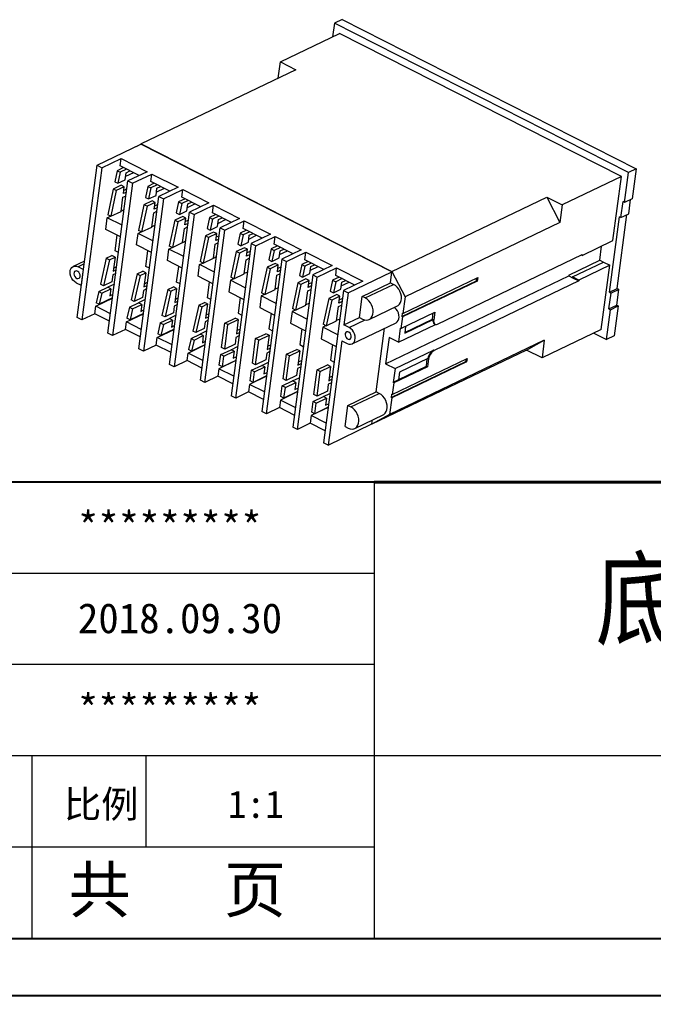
# Model space of a CAD drawing. Header units: inches. Extents: x 1113 to 3281, y 573 to 1166.
# Drawn here: x 1510.6 to 1667.4, y 573 to 814.4 of the extents above; entities that cross this region are included whole.
import ezdxf

# ---------------------------------------------------------------- set-up
doc = ezdxf.new("R2010")
doc.units = ezdxf.units.IN
doc.layers.add('文字', color=81, linetype='Continuous')
doc.layers.add('粗实线', color=7, linetype='Continuous', lineweight=30)
doc.layers.add('细实线', color=3, linetype='Continuous', lineweight=9)
doc.styles.get("Standard").update_dxf_attribs({"font": 'txt', "bigfont": 'gbcbig.shx'})
doc.styles.add('宋体', font='', dxfattribs={"width": 0.8, "height": 3.5})
doc.styles.get('宋体').set_extended_font_data('SimSun')

msp = doc.modelspace()

# ---------------------------------------------------------------- linework, layer by layer
at = {"color": 7, "linetype": 'Continuous', "lineweight": 15}
for p, q in [((1590.435, 814.371), (1588.521, 813.453)), ((1590.435, 814.371), (1663.176, 777.438)), ((1588.521, 813.453), (1588.082, 810.107)), ((1661.262, 776.519), (1588.521, 813.453)), ((1575.147, 803.898), (1589.816, 810.939)), ((1659.511, 775.553), (1589.816, 810.939)), ((1578.955, 801.964), (1540.687, 783.596)), ((1574.62, 799.884), (1575.147, 803.898)), ((1575.147, 803.898), (1578.955, 801.964)), ((1529.832, 778.305), (1540.675, 783.509)), ((1539.549, 782.968), (1540.687, 783.596)), ((1602.753, 751.99), (1540.675, 783.509)), ((1540.687, 783.596), (1602.764, 752.077)), ((1530.975, 777.725), (1535.759, 780.021)), ((1535.513, 778.15), (1535.759, 780.021)), ((1535.759, 780.021), (1542.233, 776.733)), ((1524.889, 740.638), (1529.832, 778.305)), ((1530.975, 777.725), (1526.031, 740.058)), ((1529.832, 778.305), (1530.975, 777.725)), ((1536.338, 777.731), (1534.761, 776.974)), ((1540.213, 775.764), (1535.513, 778.15)), ((1663.176, 777.438), (1661.262, 776.519)), ((1663.176, 777.438), (1662.205, 770.043)), ((1534.761, 776.974), (1534.179, 774.25)), ((1534.761, 776.974), (1535.523, 776.588)), ((1535.523, 776.588), (1534.941, 773.863)), ((1537.1, 777.345), (1535.523, 776.588)), ((1536.775, 774.743), (1537.003, 776.483)), ((1538.814, 776.474), (1536.88, 775.546)), ((1537.003, 776.483), (1537.925, 776.926)), ((1542.233, 776.733), (1537.449, 774.437)), ((1538.592, 773.857), (1543.375, 776.153)), ((1543.13, 774.283), (1543.375, 776.153)), ((1543.375, 776.153), (1549.85, 772.866)), ((1659.511, 775.553), (1644.841, 768.512)), ((1657.427, 759.677), (1659.511, 775.553)), ((1660.292, 769.125), (1661.262, 776.519)), ((1532.506, 736.771), (1537.449, 774.437)), ((1538.592, 773.857), (1533.648, 736.191)), ((1535.785, 773.39), (1533.792, 772.433)), ((1534.179, 774.25), (1534.941, 773.863)), ((1536.546, 773.003), (1534.553, 772.047)), ((1534.941, 773.863), (1536.775, 774.743)), ((1536.546, 773.003), (1535.785, 773.39)), ((1536.323, 771.302), (1536.546, 773.003)), ((1537.449, 774.437), (1538.592, 773.857)), ((1542.378, 773.107), (1541.796, 770.382)), ((1543.955, 773.864), (1542.378, 773.107)), ((1542.378, 773.107), (1543.14, 772.72)), ((1543.14, 772.72), (1542.558, 769.996)), ((1547.83, 771.897), (1543.13, 774.283)), ((1544.717, 773.477), (1543.14, 772.72)), ((1544.392, 770.876), (1544.62, 772.616)), ((1546.431, 772.607), (1544.497, 771.679)), ((1544.62, 772.616), (1545.542, 773.058)), ((1549.85, 772.866), (1545.066, 770.57)), ((1533.792, 772.433), (1532.434, 766.076)), ((1534.553, 772.047), (1533.196, 765.69)), ((1534.553, 772.047), (1533.792, 772.433)), ((1535.747, 766.914), (1536.209, 770.432)), ((1536.209, 770.432), (1536.972, 770.798)), ((1537.086, 771.668), (1536.323, 771.302)), ((1537.191, 772.471), (1536.429, 772.105)), ((1540.123, 732.904), (1545.066, 770.57)), ((1541.796, 770.382), (1542.558, 769.996)), ((1542.558, 769.996), (1544.392, 770.876)), ((1545.066, 770.57), (1546.209, 769.99)), ((1546.209, 769.99), (1550.992, 772.286)), ((1550.747, 770.416), (1550.992, 772.286)), ((1555.447, 768.029), (1550.747, 770.416)), ((1550.992, 772.286), (1557.467, 768.999)), ((1602.764, 752.077), (1641.033, 770.445)), ((1641.033, 770.445), (1644.841, 768.512)), ((1641.033, 770.445), (1644.27, 764.162)), ((1541.408, 768.566), (1540.051, 762.209)), ((1542.17, 768.179), (1540.813, 761.822)), ((1546.209, 769.99), (1541.265, 732.323)), ((1543.402, 769.523), (1541.408, 768.566)), ((1542.17, 768.179), (1541.408, 768.566)), ((1544.163, 769.136), (1542.17, 768.179)), ((1544.163, 769.136), (1543.402, 769.523)), ((1543.94, 767.435), (1544.163, 769.136)), ((1544.703, 767.801), (1543.94, 767.435)), ((1544.808, 768.604), (1544.045, 768.238)), ((1549.995, 769.24), (1549.413, 766.515)), ((1551.572, 769.997), (1549.995, 769.24)), ((1549.995, 769.24), (1550.756, 768.853)), ((1550.756, 768.853), (1550.175, 766.128)), ((1552.334, 769.61), (1550.756, 768.853)), ((1552.008, 767.008), (1552.237, 768.748)), ((1554.048, 768.74), (1552.114, 767.811)), ((1552.237, 768.748), (1553.159, 769.191)), ((1557.467, 768.999), (1552.683, 766.703)), ((1553.826, 766.122), (1558.609, 768.418)), ((1558.364, 766.548), (1558.609, 768.418)), ((1558.609, 768.418), (1565.083, 765.131)), ((1644.841, 768.512), (1644.27, 764.162)), ((1659.397, 765.404), (1659.911, 769.318)), ((1660.292, 769.125), (1659.911, 769.318)), ((1662.205, 770.043), (1660.292, 769.125)), ((1661.311, 766.322), (1661.772, 769.835)), ((1531.961, 762.466), (1532.337, 765.337)), ((1532.337, 765.337), (1533.136, 765.72)), ((1536.01, 763.472), (1532.337, 765.337)), ((1533.196, 765.69), (1532.434, 766.076)), ((1533.196, 765.69), (1535.747, 766.914)), ((1535.756, 766.978), (1536.518, 767.344)), ((1543.364, 763.047), (1543.826, 766.565)), ((1543.826, 766.565), (1544.589, 766.931)), ((1547.74, 729.036), (1552.683, 766.703)), ((1553.826, 766.122), (1548.882, 728.456)), ((1551.018, 765.655), (1549.025, 764.699)), ((1549.413, 766.515), (1550.175, 766.128)), ((1550.175, 766.128), (1552.008, 767.008)), ((1551.78, 765.269), (1551.018, 765.655)), ((1552.683, 766.703), (1553.826, 766.122)), ((1557.612, 765.372), (1557.03, 762.648)), ((1559.189, 766.129), (1557.612, 765.372)), ((1557.612, 765.372), (1558.373, 764.985)), ((1563.064, 764.162), (1558.364, 766.548)), ((1559.951, 765.742), (1558.373, 764.985)), ((1559.854, 764.881), (1560.776, 765.323)), ((1656.562, 746.895), (1659.016, 765.597)), ((1658.475, 747.813), (1660.877, 766.114)), ((1659.397, 765.404), (1659.016, 765.597)), ((1659.397, 765.404), (1661.311, 766.322)), ((1540.813, 761.822), (1543.364, 763.047)), ((1543.372, 763.11), (1544.135, 763.476)), ((1549.025, 764.699), (1547.668, 758.342)), ((1549.787, 764.312), (1548.43, 757.955)), ((1549.787, 764.312), (1549.025, 764.699)), ((1551.78, 765.269), (1549.787, 764.312)), ((1551.443, 762.697), (1552.205, 763.064)), ((1551.557, 763.567), (1551.78, 765.269)), ((1552.32, 763.933), (1551.557, 763.567)), ((1552.425, 764.736), (1551.662, 764.37)), ((1558.373, 764.985), (1557.792, 762.261)), ((1557.792, 762.261), (1559.625, 763.141)), ((1559.625, 763.141), (1559.854, 764.881)), ((1561.665, 764.872), (1559.731, 763.944)), ((1565.083, 765.131), (1560.3, 762.835)), ((1561.442, 762.255), (1566.226, 764.551)), ((1565.98, 762.681), (1566.226, 764.551)), ((1566.226, 764.551), (1572.7, 761.264)), ((1644.27, 764.162), (1606.002, 745.794)), ((1535.633, 760.601), (1531.961, 762.466)), ((1534.253, 757.168), (1534.762, 761.044)), ((1539.577, 758.599), (1539.954, 761.47)), ((1539.954, 761.47), (1540.753, 761.853)), ((1543.627, 759.605), (1539.954, 761.47)), ((1540.813, 761.822), (1540.051, 762.209)), ((1550.981, 759.179), (1551.443, 762.697)), ((1556.642, 760.831), (1555.285, 754.474)), ((1555.356, 725.169), (1560.3, 762.835)), ((1556.499, 724.589), (1561.442, 762.255)), ((1558.635, 761.788), (1556.642, 760.831)), ((1557.404, 760.445), (1556.642, 760.831)), ((1557.03, 762.648), (1557.792, 762.261)), ((1559.397, 761.401), (1557.404, 760.445)), ((1559.397, 761.401), (1558.635, 761.788)), ((1559.174, 759.7), (1559.397, 761.401)), ((1560.042, 760.869), (1559.279, 760.503)), ((1560.3, 762.835), (1561.442, 762.255)), ((1565.229, 761.505), (1564.647, 758.78)), ((1566.806, 762.262), (1565.229, 761.505)), ((1565.229, 761.505), (1565.99, 761.118)), ((1565.99, 761.118), (1565.409, 758.394)), ((1570.681, 760.294), (1565.98, 762.681)), ((1567.567, 761.875), (1565.99, 761.118)), ((1567.242, 759.274), (1567.471, 761.013)), ((1567.348, 760.077), (1569.281, 761.005)), ((1567.471, 761.013), (1568.393, 761.456)), ((1572.7, 761.264), (1567.917, 758.968)), ((1569.059, 758.388), (1573.843, 760.684)), ((1573.597, 758.813), (1573.843, 760.684)), ((1573.843, 760.684), (1580.317, 757.396)), ((1543.25, 756.734), (1539.577, 758.599)), ((1548.43, 757.955), (1547.668, 758.342)), ((1548.43, 757.955), (1550.981, 759.179)), ((1550.989, 759.243), (1551.752, 759.609)), ((1557.404, 760.445), (1556.047, 754.087)), ((1558.598, 755.312), (1559.06, 758.83)), ((1559.06, 758.83), (1559.822, 759.196)), ((1559.936, 760.066), (1559.174, 759.7)), ((1567.917, 758.968), (1562.973, 721.301)), ((1564.116, 720.721), (1569.059, 758.388)), ((1564.647, 758.78), (1565.409, 758.394)), ((1565.409, 758.394), (1567.242, 759.274)), ((1567.917, 758.968), (1569.059, 758.388)), ((1574.423, 758.394), (1572.845, 757.637)), ((1578.297, 756.427), (1573.597, 758.813)), ((1649.773, 756.004), (1657.427, 759.677)), ((1654.152, 754.845), (1654.609, 758.325)), ((1532.098, 755.319), (1533.501, 755.992)), ((1534.263, 755.606), (1533.501, 755.992)), ((1535.125, 756.726), (1534.253, 757.168)), ((1541.87, 753.301), (1542.379, 757.177)), ((1547.194, 754.732), (1547.571, 757.602)), ((1547.571, 757.602), (1548.369, 757.985)), ((1551.244, 755.737), (1547.571, 757.602)), ((1558.606, 755.376), (1559.369, 755.742)), ((1564.259, 756.964), (1562.902, 750.607)), ((1565.021, 756.577), (1563.663, 750.22)), ((1566.252, 757.921), (1564.259, 756.964)), ((1565.021, 756.577), (1564.259, 756.964)), ((1567.014, 757.534), (1565.021, 756.577)), ((1567.014, 757.534), (1566.252, 757.921)), ((1566.791, 755.833), (1567.014, 757.534)), ((1567.553, 756.199), (1566.791, 755.833)), ((1567.659, 757.002), (1566.896, 756.636)), ((1572.845, 757.637), (1572.264, 754.913)), ((1572.845, 757.637), (1573.607, 757.251)), ((1573.607, 757.251), (1573.025, 754.526)), ((1575.184, 758.008), (1573.607, 757.251)), ((1574.859, 755.406), (1575.087, 757.146)), ((1574.964, 756.209), (1576.898, 757.137)), ((1575.087, 757.146), (1576.009, 757.589)), ((1580.317, 757.396), (1575.534, 755.1)), ((1576.676, 754.52), (1581.46, 756.816)), ((1581.214, 754.946), (1581.46, 756.816)), ((1581.46, 756.816), (1587.934, 753.529)), ((1614.025, 739.048), (1649.802, 756.221)), ((1649.773, 756.004), (1649.567, 756.108)), ((1649.802, 756.221), (1649.773, 756.004)), ((1526.724, 754.624), (1523.884, 753.26)), ((1532.098, 755.319), (1530.629, 748.908)), ((1532.86, 754.932), (1531.391, 748.521)), ((1532.098, 755.319), (1532.86, 754.932)), ((1532.86, 754.932), (1534.263, 755.606)), ((1534.263, 755.606), (1533.801, 752.088)), ((1533.907, 752.89), (1534.669, 753.257)), ((1542.742, 752.859), (1541.87, 753.301)), ((1550.867, 752.867), (1547.194, 754.732)), ((1549.487, 749.434), (1549.996, 753.309)), ((1554.811, 750.864), (1555.188, 753.735)), ((1555.188, 753.735), (1555.986, 754.118)), ((1558.861, 751.87), (1555.188, 753.735)), ((1556.047, 754.087), (1555.285, 754.474)), ((1556.047, 754.087), (1558.598, 755.312)), ((1566.215, 751.445), (1566.676, 754.963)), ((1566.676, 754.963), (1567.439, 755.329)), ((1575.534, 755.1), (1570.59, 717.434)), ((1571.733, 716.854), (1576.676, 754.52)), ((1573.869, 754.053), (1571.876, 753.097)), ((1572.264, 754.913), (1573.025, 754.526)), ((1574.631, 753.667), (1572.638, 752.71)), ((1573.025, 754.526), (1574.859, 755.406)), ((1574.631, 753.667), (1573.869, 754.053)), ((1574.407, 751.965), (1574.631, 753.667)), ((1575.534, 755.1), (1576.676, 754.52)), ((1580.462, 753.77), (1579.881, 751.046)), ((1582.039, 754.527), (1580.462, 753.77)), ((1580.462, 753.77), (1581.224, 753.383)), ((1581.224, 753.383), (1580.642, 750.659)), ((1585.914, 752.56), (1581.214, 754.946)), ((1582.801, 754.14), (1581.224, 753.383)), ((1582.476, 751.539), (1582.704, 753.279)), ((1582.581, 752.342), (1584.515, 753.27)), ((1582.704, 753.279), (1583.626, 753.721)), ((1587.934, 753.529), (1583.15, 751.233)), ((1646.499, 751.171), (1654.152, 754.845)), ((1647.413, 750.707), (1655.066, 754.381)), ((1656.628, 753.588), (1648.974, 749.914)), ((1654.152, 754.845), (1655.066, 754.381)), ((1654.544, 737.712), (1656.628, 753.588)), ((1655.066, 754.381), (1656.628, 753.588)), ((1526.395, 752.539), (1525.114, 753.189)), ((1526.395, 752.539), (1525.881, 748.624)), ((1526.395, 752.539), (1526.455, 752.568)), ((1533.687, 751.218), (1533.464, 749.516)), ((1534.45, 751.584), (1533.687, 751.218)), ((1533.801, 752.088), (1534.564, 752.454)), ((1539.715, 751.452), (1538.246, 745.041)), ((1540.477, 751.065), (1539.008, 744.654)), ((1539.715, 751.452), (1541.118, 752.125)), ((1539.715, 751.452), (1540.477, 751.065)), ((1540.477, 751.065), (1541.88, 751.738)), ((1541.88, 751.738), (1541.118, 752.125)), ((1541.88, 751.738), (1541.418, 748.22)), ((1558.484, 748.999), (1554.811, 750.864)), ((1563.663, 750.22), (1566.215, 751.445)), ((1566.986, 751.874), (1566.223, 751.508)), ((1571.876, 753.097), (1570.519, 746.739)), ((1572.638, 752.71), (1571.28, 746.353)), ((1572.638, 752.71), (1571.876, 753.097)), ((1573.832, 747.577), (1574.293, 751.095)), ((1574.293, 751.095), (1575.056, 751.461)), ((1575.17, 752.331), (1574.407, 751.965)), ((1575.276, 753.134), (1574.513, 752.768)), ((1583.15, 751.233), (1578.207, 713.567)), ((1579.881, 751.046), (1580.642, 750.659)), ((1580.642, 750.659), (1582.476, 751.539)), ((1583.15, 751.233), (1584.293, 750.653)), ((1584.293, 750.653), (1589.077, 752.949)), ((1588.831, 751.079), (1589.077, 752.949)), ((1593.531, 748.692), (1588.831, 751.079)), ((1589.077, 752.949), (1595.551, 749.662)), ((1591.91, 746.785), (1602.753, 751.99)), ((1601.186, 729.218), (1646.47, 750.954)), ((1602.393, 749.25), (1602.753, 751.99)), ((1602.764, 752.077), (1606.002, 745.794)), ((1646.499, 751.171), (1646.47, 750.954)), ((1646.47, 750.954), (1647.384, 750.49)), ((1524.601, 749.275), (1525.881, 748.624)), ((1525.941, 748.653), (1525.881, 748.624)), ((1531.391, 748.521), (1530.629, 748.908)), ((1533.464, 749.516), (1531.391, 748.521)), ((1534.104, 748.946), (1532.474, 748.163)), ((1541.418, 748.22), (1542.181, 748.586)), ((1541.524, 749.023), (1542.286, 749.389)), ((1550.358, 748.991), (1549.487, 749.434)), ((1557.104, 745.566), (1557.613, 749.442)), ((1562.805, 749.867), (1562.428, 746.997)), ((1563.603, 750.251), (1562.805, 749.867)), ((1566.478, 748.003), (1562.805, 749.867)), ((1563.663, 750.22), (1562.902, 750.607)), ((1579.493, 749.229), (1578.135, 742.872)), ((1580.254, 748.842), (1578.897, 742.485)), ((1579.349, 712.987), (1584.293, 750.653)), ((1581.486, 750.186), (1579.493, 749.229)), ((1580.254, 748.842), (1579.493, 749.229)), ((1582.248, 749.799), (1580.254, 748.842)), ((1582.248, 749.799), (1581.486, 750.186)), ((1582.024, 748.098), (1582.248, 749.799)), ((1582.787, 748.464), (1582.024, 748.098)), ((1582.892, 749.267), (1582.13, 748.901)), ((1588.079, 749.903), (1587.497, 747.178)), ((1589.656, 750.66), (1588.079, 749.903)), ((1588.079, 749.903), (1588.841, 749.516)), ((1588.841, 749.516), (1588.259, 746.791)), ((1590.418, 750.273), (1588.841, 749.516)), ((1590.093, 747.672), (1590.321, 749.411)), ((1590.198, 748.474), (1592.132, 749.403)), ((1590.321, 749.411), (1591.243, 749.854)), ((1595.551, 749.662), (1590.767, 747.366)), ((1595.377, 745.882), (1602.393, 749.25)), ((1596.139, 745.495), (1603.155, 748.863)), ((1602.393, 749.25), (1603.155, 748.863)), ((1605.193, 740.869), (1623.689, 749.747)), ((1623.842, 749.67), (1605.345, 740.792)), ((1605.459, 741.662), (1623.956, 750.54)), ((1648.946, 749.697), (1613.168, 732.524)), ((1623.689, 749.747), (1623.782, 750.457)), ((1623.689, 749.747), (1623.842, 749.67)), ((1623.956, 750.54), (1623.842, 749.67)), ((1647.384, 750.49), (1647.413, 750.707)), ((1647.384, 750.49), (1648.946, 749.697)), ((1648.974, 749.914), (1647.413, 750.707)), ((1648.974, 749.914), (1648.946, 749.697)), ((1530.21, 747.077), (1529.58, 744.329)), ((1530.21, 747.077), (1532.474, 748.163)), ((1530.21, 747.077), (1530.971, 746.69)), ((1530.971, 746.69), (1530.342, 743.942)), ((1530.971, 746.69), (1533.236, 747.777)), ((1533.236, 747.777), (1532.474, 748.163)), ((1533.236, 747.777), (1533.007, 746.037)), ((1533.007, 746.037), (1533.77, 746.403)), ((1541.304, 747.35), (1541.081, 745.649)), ((1542.067, 747.716), (1541.304, 747.35)), ((1547.332, 747.584), (1545.863, 741.173)), ((1548.094, 747.197), (1546.625, 740.787)), ((1547.332, 747.584), (1548.735, 748.258)), ((1547.332, 747.584), (1548.094, 747.197)), ((1548.094, 747.197), (1549.497, 747.871)), ((1549.497, 747.871), (1548.735, 748.258)), ((1549.497, 747.871), (1549.035, 744.353)), ((1562.428, 746.997), (1566.101, 745.132)), ((1570.422, 746), (1570.045, 743.129)), ((1571.22, 746.383), (1570.422, 746)), ((1574.094, 744.135), (1570.422, 746)), ((1571.28, 746.353), (1570.519, 746.739)), ((1571.28, 746.353), (1573.832, 747.577)), ((1574.603, 748.007), (1573.84, 747.641)), ((1581.448, 743.71), (1581.91, 747.228)), ((1581.91, 747.228), (1582.673, 747.594)), ((1590.767, 747.366), (1585.824, 709.699)), ((1589.103, 746.319), (1587.11, 745.362)), ((1587.497, 747.178), (1588.259, 746.791)), ((1588.259, 746.791), (1590.093, 747.672)), ((1589.864, 745.932), (1589.103, 746.319)), ((1590.767, 747.366), (1591.91, 746.785)), ((1591.91, 746.785), (1590.865, 738.826)), ((1656.429, 742.787), (1656.943, 746.701)), ((1656.562, 746.895), (1658.475, 747.813)), ((1656.562, 746.895), (1656.943, 746.701)), ((1658.856, 747.62), (1656.943, 746.701)), ((1658.342, 743.705), (1658.856, 747.62)), ((1658.475, 747.813), (1658.856, 747.62)), ((1529.466, 743.459), (1533.647, 745.466)), ((1530.342, 743.942), (1529.58, 744.329)), ((1533.656, 745.533), (1530.342, 743.942)), ((1537.827, 743.209), (1540.091, 744.296)), ((1539.008, 744.654), (1538.246, 745.041)), ((1538.588, 742.822), (1540.852, 743.909)), ((1541.081, 745.649), (1539.008, 744.654)), ((1541.72, 745.078), (1540.091, 744.296)), ((1540.852, 743.909), (1540.091, 744.296)), ((1540.852, 743.909), (1540.624, 742.169)), ((1549.684, 743.849), (1548.921, 743.483)), ((1549.035, 744.353), (1549.798, 744.719)), ((1549.14, 745.156), (1549.903, 745.522)), ((1554.949, 743.717), (1553.48, 737.306)), ((1554.949, 743.717), (1556.352, 744.39)), ((1554.949, 743.717), (1555.711, 743.33)), ((1555.711, 743.33), (1557.114, 744.003)), ((1557.114, 744.003), (1556.352, 744.39)), ((1557.114, 744.003), (1556.652, 740.485)), ((1557.975, 745.124), (1557.104, 745.566)), ((1565.229, 745.574), (1564.721, 741.699)), ((1578.897, 742.485), (1581.448, 743.71)), ((1582.219, 744.14), (1581.457, 743.773)), ((1587.11, 745.362), (1585.752, 739.005)), ((1587.871, 744.975), (1586.514, 738.618)), ((1587.871, 744.975), (1587.11, 745.362)), ((1589.864, 745.932), (1587.871, 744.975)), ((1589.527, 743.361), (1590.29, 743.727)), ((1589.641, 744.23), (1589.864, 745.932)), ((1590.404, 744.597), (1589.641, 744.23)), ((1590.509, 745.399), (1589.747, 745.033)), ((1594.692, 740.663), (1595.377, 745.882)), ((1596.139, 745.495), (1595.377, 745.882)), ((1606.002, 745.794), (1605.459, 741.662)), ((1656.429, 742.787), (1658.342, 743.705)), ((1658.342, 743.705), (1658.723, 743.512)), ((1529.221, 741.589), (1526.031, 740.058)), ((1529.221, 741.589), (1529.466, 743.459)), ((1532.893, 739.724), (1529.221, 741.589)), ((1533.139, 741.594), (1529.466, 743.459)), ((1537.083, 739.592), (1541.264, 741.599)), ((1537.827, 743.209), (1537.197, 740.462)), ((1537.827, 743.209), (1538.588, 742.822)), ((1538.588, 742.822), (1537.959, 740.075)), ((1541.273, 741.666), (1537.959, 740.075)), ((1540.624, 742.169), (1541.387, 742.535)), ((1546.625, 740.787), (1545.863, 741.173)), ((1548.698, 741.782), (1546.625, 740.787)), ((1549.337, 741.211), (1547.708, 740.429)), ((1548.921, 743.483), (1548.698, 741.782)), ((1555.711, 743.33), (1554.242, 736.919)), ((1556.757, 741.288), (1557.52, 741.654)), ((1564.721, 741.699), (1565.592, 741.256)), ((1570.045, 743.129), (1573.718, 741.265)), ((1572.846, 741.707), (1572.338, 737.831)), ((1578.038, 742.133), (1577.662, 739.262)), ((1578.837, 742.516), (1578.038, 742.133)), ((1581.711, 740.268), (1578.038, 742.133)), ((1578.897, 742.485), (1578.135, 742.872)), ((1589.065, 739.843), (1589.527, 743.361)), ((1597.094, 740.181), (1604.11, 743.549)), ((1604.974, 737.965), (1613.333, 741.977)), ((1605.307, 741.739), (1605.193, 740.869)), ((1605.307, 741.739), (1605.459, 741.662)), ((1612.777, 740.218), (1612.986, 741.81)), ((1613.333, 741.977), (1613.082, 740.063)), ((1655.839, 735.199), (1656.81, 742.593)), ((1656.429, 742.787), (1656.81, 742.593)), ((1656.81, 742.593), (1658.723, 743.512)), ((1658.723, 743.512), (1657.753, 736.118)), ((1526.031, 740.058), (1524.889, 740.638)), ((1536.837, 737.722), (1537.083, 739.592)), ((1540.756, 737.727), (1537.083, 739.592)), ((1537.959, 740.075), (1537.197, 740.462)), ((1545.443, 739.342), (1544.814, 736.594)), ((1545.443, 739.342), (1547.708, 740.429)), ((1545.443, 739.342), (1546.205, 738.955)), ((1546.205, 738.955), (1545.576, 736.208)), ((1546.205, 738.955), (1548.469, 740.042)), ((1548.469, 740.042), (1547.708, 740.429)), ((1548.469, 740.042), (1548.241, 738.302)), ((1556.538, 739.616), (1556.314, 737.914)), ((1557.3, 739.982), (1556.538, 739.616)), ((1556.652, 740.485), (1557.415, 740.852)), ((1560.618, 733.209), (1561.418, 739.298)), ((1561.38, 732.822), (1562.179, 738.912)), ((1561.418, 739.298), (1563.969, 740.523)), ((1562.179, 738.912), (1561.418, 739.298)), ((1562.179, 738.912), (1564.731, 740.136)), ((1564.731, 740.136), (1563.969, 740.523)), ((1564.731, 740.136), (1564.269, 736.618)), ((1577.662, 739.262), (1581.335, 737.397)), ((1586.514, 738.618), (1585.752, 739.005)), ((1586.514, 738.618), (1589.065, 739.843)), ((1589.836, 740.272), (1589.074, 739.906)), ((1590.865, 738.826), (1594.692, 740.663)), ((1592.198, 738.149), (1590.865, 738.826)), ((1592.915, 734.164), (1603.758, 739.368)), ((1594.692, 740.663), (1595.454, 740.276)), ((1604.365, 734.562), (1613.539, 738.966)), ((1605.345, 740.792), (1604.974, 737.965)), ((1605.345, 740.792), (1605.193, 740.869)), ((1605.914, 736.773), (1612.93, 740.141)), ((1605.935, 736.934), (1612.777, 740.218)), ((1612.777, 740.218), (1612.93, 740.141)), ((1612.93, 740.141), (1613.082, 740.063)), ((1613.263, 739.087), (1613.415, 739.009)), ((1533.648, 736.191), (1532.506, 736.771)), ((1536.837, 737.722), (1533.648, 736.191)), ((1540.51, 735.857), (1536.837, 737.722)), ((1544.7, 735.724), (1548.881, 737.731)), ((1545.576, 736.208), (1544.814, 736.594)), ((1548.889, 737.798), (1545.576, 736.208)), ((1548.241, 738.302), (1549.004, 738.668)), ((1553.06, 735.474), (1555.324, 736.561)), ((1554.242, 736.919), (1553.48, 737.306)), ((1556.314, 737.914), (1554.242, 736.919)), ((1556.954, 737.343), (1555.324, 736.561)), ((1556.086, 736.174), (1555.324, 736.561)), ((1564.269, 736.618), (1565.031, 736.984)), ((1564.374, 737.421), (1565.137, 737.787)), ((1569.034, 735.431), (1571.586, 736.655)), ((1572.347, 736.269), (1571.586, 736.655)), ((1572.338, 737.831), (1573.209, 737.389)), ((1580.463, 737.84), (1579.955, 733.964)), ((1585.655, 738.265), (1585.279, 735.395)), ((1586.454, 738.649), (1585.655, 738.265)), ((1589.328, 736.4), (1585.655, 738.265)), ((1598.854, 722.283), (1600.917, 738.004)), ((1604.822, 738.042), (1604.365, 734.562)), ((1604.822, 738.042), (1604.974, 737.965)), ((1606.144, 738.526), (1605.914, 736.773)), ((1654.544, 737.712), (1639.875, 730.671)), ((1652.665, 736.811), (1655.839, 735.199)), ((1544.454, 733.854), (1544.7, 735.724)), ((1548.373, 733.86), (1544.7, 735.724)), ((1553.06, 735.474), (1552.431, 732.727)), ((1553.06, 735.474), (1553.822, 735.088)), ((1553.822, 735.088), (1553.192, 732.34)), ((1556.506, 733.931), (1553.192, 732.34)), ((1553.822, 735.088), (1556.086, 736.174)), ((1556.086, 736.174), (1555.858, 734.435)), ((1555.858, 734.435), (1556.62, 734.801)), ((1563.931, 734.047), (1561.38, 732.822)), ((1564.155, 735.748), (1563.931, 734.047)), ((1564.917, 736.114), (1564.155, 735.748)), ((1568.235, 729.342), (1569.034, 735.431)), ((1568.997, 728.955), (1569.796, 735.044)), ((1569.796, 735.044), (1569.034, 735.431)), ((1569.796, 735.044), (1572.347, 736.269)), ((1572.347, 736.269), (1571.886, 732.751)), ((1571.991, 733.554), (1572.754, 733.92)), ((1579.955, 733.964), (1580.826, 733.522)), ((1585.279, 735.395), (1588.951, 733.53)), ((1590.351, 734.911), (1586.966, 709.119)), ((1588.08, 733.972), (1587.571, 730.097)), ((1590.351, 734.911), (1591.684, 734.235)), ((1602.042, 735.742), (1601.186, 729.218)), ((1604.365, 734.562), (1602.042, 735.742)), ((1640.445, 735.021), (1602.177, 716.652)), ((1636.066, 732.605), (1640.445, 735.021)), ((1640.445, 735.021), (1639.875, 730.671)), ((1657.753, 736.118), (1655.839, 735.199)), ((1541.265, 732.323), (1540.123, 732.904)), ((1544.454, 733.854), (1541.265, 732.323)), ((1548.127, 731.989), (1544.454, 733.854)), ((1552.071, 729.987), (1552.317, 731.857)), ((1552.317, 731.857), (1556.498, 733.864)), ((1555.989, 729.992), (1552.317, 731.857)), ((1553.192, 732.34), (1552.431, 732.727)), ((1560.39, 731.469), (1562.941, 732.694)), ((1561.38, 732.822), (1560.618, 733.209)), ((1561.152, 731.082), (1563.703, 732.307)), ((1562.941, 732.694), (1564.571, 733.476)), ((1563.703, 732.307), (1562.941, 732.694)), ((1563.703, 732.307), (1563.475, 730.567)), ((1571.771, 731.881), (1571.548, 730.179)), ((1572.534, 732.247), (1571.771, 731.881)), ((1571.886, 732.751), (1572.648, 733.117)), ((1575.852, 725.474), (1576.651, 731.563)), ((1576.651, 731.563), (1579.203, 732.788)), ((1577.413, 731.177), (1576.651, 731.563)), ((1577.413, 731.177), (1579.964, 732.401)), ((1579.964, 732.401), (1579.203, 732.788)), ((1579.964, 732.401), (1579.502, 728.883)), ((1636.066, 732.605), (1597.798, 714.237)), ((1603.509, 728.038), (1613.016, 732.602)), ((1613.168, 732.524), (1613.016, 732.602)), ((1639.875, 730.671), (1636.066, 732.605)), ((1552.071, 729.987), (1548.882, 728.456)), ((1555.744, 728.122), (1552.071, 729.987)), ((1564.114, 729.996), (1559.933, 727.99)), ((1560.048, 728.86), (1560.39, 731.469)), ((1561.152, 731.082), (1560.39, 731.469)), ((1560.809, 728.473), (1561.152, 731.082)), ((1564.123, 730.063), (1560.809, 728.473)), ((1563.475, 730.567), (1564.237, 730.933)), ((1568.997, 728.955), (1568.235, 729.342)), ((1571.548, 730.179), (1568.997, 728.955)), ((1570.558, 728.826), (1572.188, 729.609)), ((1576.614, 725.088), (1577.413, 731.177)), ((1579.502, 728.883), (1580.265, 729.249)), ((1579.608, 729.686), (1580.371, 730.052)), ((1587.571, 730.097), (1588.443, 729.654)), ((1601.186, 729.218), (1603.509, 728.038)), ((1602.567, 720.862), (1621.063, 729.74)), ((1621.216, 729.662), (1602.719, 720.784)), ((1602.833, 721.654), (1621.33, 730.532)), ((1611.662, 730.485), (1604.646, 727.117)), ((1611.259, 728.648), (1611.489, 730.401)), ((1611.815, 730.407), (1611.564, 728.494)), ((1611.662, 730.485), (1611.815, 730.407)), ((1621.063, 729.74), (1621.156, 730.449)), ((1621.063, 729.74), (1621.216, 729.662)), ((1621.33, 730.532), (1621.216, 729.662)), ((1548.882, 728.456), (1547.74, 729.036)), ((1559.933, 727.99), (1559.688, 726.119)), ((1563.606, 726.125), (1559.933, 727.99)), ((1560.809, 728.473), (1560.048, 728.86)), ((1567.664, 724.992), (1568.007, 727.602)), ((1568.007, 727.602), (1570.558, 728.826)), ((1568.769, 727.215), (1568.007, 727.602)), ((1568.426, 724.605), (1568.769, 727.215)), ((1568.769, 727.215), (1571.32, 728.44)), ((1571.32, 728.44), (1570.558, 728.826)), ((1571.32, 728.44), (1571.092, 726.7)), ((1571.092, 726.7), (1571.854, 727.066)), ((1579.388, 728.013), (1579.165, 726.312)), ((1580.151, 728.379), (1579.388, 728.013)), ((1583.469, 721.607), (1584.268, 727.696)), ((1584.231, 721.22), (1585.03, 727.309)), ((1584.268, 727.696), (1586.819, 728.921)), ((1585.03, 727.309), (1584.268, 727.696)), ((1585.03, 727.309), (1587.581, 728.534)), ((1587.581, 728.534), (1586.819, 728.921)), ((1587.581, 728.534), (1587.119, 725.016)), ((1603.509, 728.038), (1603.052, 724.559)), ((1611.564, 728.494), (1603.204, 724.481)), ((1604.646, 727.117), (1604.395, 725.203)), ((1604.416, 725.364), (1611.259, 728.648)), ((1611.259, 728.648), (1611.564, 728.494)), ((1556.499, 724.589), (1555.356, 725.169)), ((1559.688, 726.119), (1556.499, 724.589)), ((1563.361, 724.255), (1559.688, 726.119)), ((1571.731, 726.129), (1567.55, 724.122)), ((1568.426, 724.605), (1567.664, 724.992)), ((1571.74, 726.196), (1568.426, 724.605)), ((1575.624, 723.734), (1578.175, 724.959)), ((1576.614, 725.088), (1575.852, 725.474)), ((1576.385, 723.348), (1578.937, 724.572)), ((1579.165, 726.312), (1576.614, 725.088)), ((1578.175, 724.959), (1579.805, 725.741)), ((1578.937, 724.572), (1578.175, 724.959)), ((1578.937, 724.572), (1578.708, 722.833)), ((1587.768, 724.512), (1587.005, 724.146)), ((1587.119, 725.016), (1587.882, 725.382)), ((1587.225, 725.819), (1587.987, 726.185)), ((1603.204, 724.481), (1602.833, 721.654)), ((1604.395, 725.203), (1603.052, 724.559)), ((1603.204, 724.481), (1603.052, 724.559)), ((1567.305, 722.252), (1564.116, 720.721)), ((1567.55, 724.122), (1567.305, 722.252)), ((1570.978, 720.387), (1567.305, 722.252)), ((1571.223, 722.257), (1567.55, 724.122)), ((1579.348, 722.262), (1575.167, 720.255)), ((1575.281, 721.125), (1575.624, 723.734)), ((1576.385, 723.348), (1575.624, 723.734)), ((1576.043, 720.738), (1576.385, 723.348)), ((1579.357, 722.329), (1576.043, 720.738)), ((1578.708, 722.833), (1579.471, 723.199)), ((1586.782, 722.445), (1584.231, 721.22)), ((1585.792, 721.092), (1587.422, 721.874)), ((1587.005, 724.146), (1586.782, 722.445)), ((1591.838, 718.916), (1598.854, 722.283)), ((1592.599, 718.529), (1599.615, 721.896)), ((1599.615, 721.896), (1598.854, 722.283)), ((1564.116, 720.721), (1562.973, 721.301)), ((1575.167, 720.255), (1574.922, 718.385)), ((1578.84, 718.39), (1575.167, 720.255)), ((1576.043, 720.738), (1575.281, 721.125)), ((1582.898, 717.257), (1583.241, 719.867)), ((1583.241, 719.867), (1585.792, 721.092)), ((1584.002, 719.48), (1583.241, 719.867)), ((1584.231, 721.22), (1583.469, 721.607)), ((1583.66, 716.871), (1584.002, 719.48)), ((1584.002, 719.48), (1586.554, 720.705)), ((1586.554, 720.705), (1585.792, 721.092)), ((1586.554, 720.705), (1586.325, 718.965)), ((1602.719, 720.784), (1602.177, 716.652)), ((1602.681, 721.732), (1602.567, 720.862)), ((1602.719, 720.784), (1602.567, 720.862)), ((1602.681, 721.732), (1602.833, 721.654)), ((1571.733, 716.854), (1570.59, 717.434)), ((1574.922, 718.385), (1571.733, 716.854)), ((1578.595, 716.52), (1574.922, 718.385)), ((1586.965, 718.394), (1582.784, 716.388)), ((1583.66, 716.871), (1582.898, 717.257)), ((1586.974, 718.461), (1583.66, 716.871)), ((1586.325, 718.965), (1587.088, 719.331)), ((1591.153, 713.696), (1591.838, 718.916)), ((1591.838, 718.916), (1592.599, 718.529)), ((1582.784, 716.388), (1582.539, 714.517)), ((1586.457, 714.523), (1582.784, 716.388)), ((1593.555, 713.215), (1600.571, 716.582)), ((1602.177, 716.652), (1597.798, 714.237)), ((1597.809, 714.324), (1597.94, 715.319)), ((1579.349, 712.987), (1578.207, 713.567)), ((1582.539, 714.517), (1579.349, 712.987)), ((1586.211, 712.652), (1582.539, 714.517)), ((1586.966, 709.119), (1597.809, 714.324)), ((1591.153, 713.696), (1591.914, 713.309)), ((1597.798, 714.237), (1597.715, 714.278)), ((1586.966, 709.119), (1585.824, 709.699))]:
    msp.add_line(p, q, dxfattribs=at)
at = {"color": 8, "linetype": 'Continuous', "lineweight": 15}
for p, q in [((1526.632, 753.917), (1525.114, 753.189)), ((1592.198, 738.149), (1596.155, 740.048))]:
    msp.add_line(p, q, dxfattribs=at)
for p, q in [((1598.345, 699.936), (1429.04, 699.936)), ((1134.689, 587.065), (1936.956, 587.065)), ((1113.004, 572.957), (1951.065, 572.957))]:
    msp.add_line(p, q)
at = {"color": 7, "linetype": 'Continuous', "lineweight": 15, "flags": 128}
for points in [[(1524.601, 749.275), (1524.198, 749.54), (1523.834, 749.903), (1523.529, 750.344), (1523.301, 750.836), (1523.164, 751.351), (1523.125, 751.86), (1523.187, 752.332), (1523.346, 752.74), (1523.593, 753.06), (1523.913, 753.274), (1524.289, 753.369), (1524.697, 753.341), (1525.114, 753.189)], [(1525.619, 750.845), (1525.609, 751.186), (1525.497, 751.532), (1525.299, 751.838), (1525.041, 752.062), (1524.759, 752.174), (1524.49, 752.159), (1524.27, 752.019), (1524.13, 751.772), (1524.088, 751.452), (1524.15, 751.103), (1524.307, 750.771), (1524.539, 750.501), (1524.814, 750.33), (1525.095, 750.281), (1525.343, 750.36), (1525.527, 750.557), (1525.619, 750.845)], [(1604.11, 743.549), (1604.281, 743.645), (1604.62, 743.944), (1604.879, 744.343), (1605.049, 744.827), (1605.12, 745.372), (1605.091, 745.956), (1604.962, 746.553), (1604.739, 747.137), (1604.432, 747.683), (1604.054, 748.165), (1603.622, 748.565), (1603.155, 748.863)], [(1595.454, 740.276), (1595.936, 740.092), (1596.413, 740.03), (1596.862, 740.093), (1597.265, 740.277), (1597.604, 740.576), (1597.864, 740.976), (1598.033, 741.459), (1598.105, 742.005), (1598.075, 742.589), (1597.946, 743.186), (1597.724, 743.77), (1597.416, 744.315), (1597.039, 744.798), (1596.606, 745.197), (1596.139, 745.495)], [(1603.758, 739.368), (1604.048, 739.568), (1604.295, 739.889), (1604.454, 740.297), (1604.516, 740.768), (1604.477, 741.277), (1604.34, 741.792), (1604.113, 742.284), (1603.808, 742.725), (1603.444, 743.088), (1603.332, 743.175)], [(1613.082, 740.063), (1613.064, 739.768), (1613.091, 739.506), (1613.161, 739.286), (1613.273, 739.117), (1613.421, 739.006), (1613.601, 738.957), (1613.805, 738.971), (1614.025, 739.048)], [(1592.703, 735.805), (1592.693, 736.146), (1592.581, 736.492), (1592.383, 736.798), (1592.125, 737.022), (1591.843, 737.134), (1591.573, 737.119), (1591.354, 736.979), (1591.213, 736.732), (1591.172, 736.412), (1591.234, 736.063), (1591.391, 735.731), (1591.623, 735.461), (1591.898, 735.29), (1592.179, 735.241), (1592.427, 735.32), (1592.61, 735.517), (1592.703, 735.805)], [(1591.684, 734.235), (1592.102, 734.083), (1592.51, 734.054), (1592.885, 734.15), (1593.206, 734.364), (1593.453, 734.684), (1593.612, 735.092), (1593.673, 735.564), (1593.635, 736.072), (1593.498, 736.588), (1593.27, 737.08), (1592.965, 737.521), (1592.601, 737.884), (1592.198, 738.149)], [(1600.571, 716.582), (1600.742, 716.678), (1601.081, 716.977), (1601.34, 717.377), (1601.51, 717.86), (1601.581, 718.406), (1601.552, 718.99), (1601.423, 719.587), (1601.2, 720.171), (1600.893, 720.716), (1600.515, 721.199), (1600.083, 721.598), (1599.615, 721.896)], [(1591.914, 713.309), (1592.397, 713.125), (1592.874, 713.063), (1593.323, 713.126), (1593.726, 713.311), (1594.065, 713.609), (1594.324, 714.009), (1594.494, 714.492), (1594.565, 715.038), (1594.536, 715.622), (1594.407, 716.219), (1594.184, 716.803), (1593.877, 717.348), (1593.499, 717.831), (1593.067, 718.231), (1592.599, 718.529)]]:
    msp.add_lwpolyline(points, dxfattribs=at)
at = {"color": 7, "linetype": 'Continuous', "lineweight": 15}
for centre, radius, start, end in [((1613.857, 739.854), 0.971, 162.85115, 232.23297), ((1614.559, 730.124), 2.919, 121.91366, 172.89507), ((1614.711, 730.046), 2.919, 121.91366, 172.89507)]:
    msp.add_arc(centre, radius, start, end, dxfattribs=at)
at = {"layer": '粗实线', "color": 7, "lineweight": 40}
msp.add_line((1936.956, 699.936), (1598.345, 699.936), dxfattribs=at)
at = {"layer": '细实线', "color": 7}
for p, q in [((1598.345, 699.936), (1598.345, 587.065)), ((1598.345, 677.362), (1429.04, 677.362)), ((1598.345, 654.788), (1429.04, 654.788)), ((1936.956, 632.214), (1429.04, 632.214)), ((1513.693, 632.214), (1513.693, 587.065)), ((1541.91, 632.214), (1541.91, 609.64)), ((1598.345, 609.64), (1429.04, 609.64))]:
    msp.add_line(p, q, dxfattribs=at)

# ---------------------------------------------------------------- texts
at = {"width": 4219.34991, "attachment_point": 1}
for s, insert, char_height in [('{\\fSimHei|b0|i0|c134|p49;*********}', (1525.074, 692.575), 7.42386), ('{\\fSimHei|b0|i0|c134|p49;2018.\\fSimHei|b0|i0|c0|p49;09\\fSimHei|b0|i0|c134|p49;.\\fSimHei|b0|i0|c0|p49;30}', (1525.074, 670.001), 7.423856), ('{\\fSimHei|b0|i0|c134|p49;*********}', (1525.074, 647.427), 7.42386)]:
    msp.add_mtext(s, dxfattribs=dict(at, insert=insert, char_height=char_height))
at = {"layer": '文字', "color": 0, "insert": (1653.143, 680.448), "char_height": 18.8117, "width": 240.5008, "attachment_point": 1, "style": '宋体'}
msp.add_mtext('底壳', dxfattribs=at)
at = {"layer": '细实线', "color": 7, "attachment_point": 1}
for s, insert, char_height, width in [('{\\fSimSun|b0|i0|c134|p54;比例}', (1521.593, 623.664), 6.77221, 29.7279), ('{\\fSimSun|b0|i0|c134|p54;1:1}', (1562.157, 623.664), 6.77221, 29.7279), ('{\\fSimSun|b0|i0|c134|p54; 共   页}', (1515.074, 604.801), 11.28702, 84.65265)]:
    msp.add_mtext(s, dxfattribs=dict(at, insert=insert, char_height=char_height, width=width))

doc.saveas('drawing.dxf')
